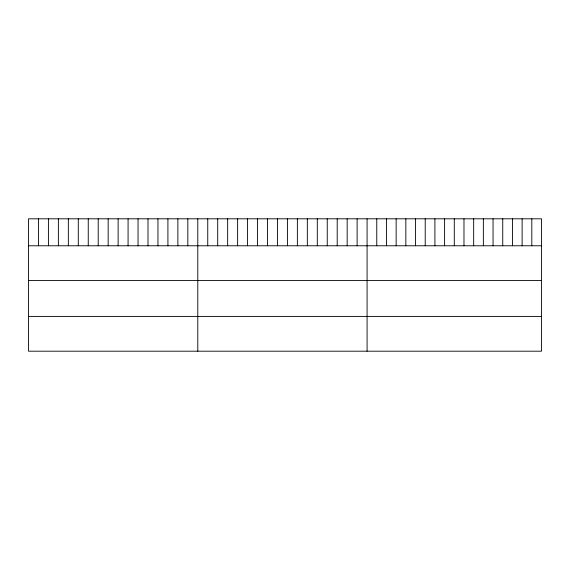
<?xml version="1.0" encoding="UTF-8"?>
<svg xmlns="http://www.w3.org/2000/svg" width="570" height="570" viewBox="0 0 570 570"><rect width="100%" height="100%" fill="white"/><g stroke="black" fill="none" stroke-linecap="round" stroke-linejoin="round"><path stroke-width="0.85" d="M541.5 245.777L541.5 351.191L28.5 351.191L28.5 218.809L541.5 218.809L541.5 245.777L28.5 245.777M28.5 280.561L541.5 280.561M28.5 316.407L541.5 316.407M531.81 218.809L531.81 245.777M522.12 218.809L522.12 245.777M512.43 218.809L512.43 245.777M502.74 218.809L502.74 245.777M493.05 218.809L493.05 245.777M483.36 218.809L483.36 245.777M473.67 218.809L473.67 245.777M463.98 218.809L463.98 245.777M454.29 218.809L454.29 245.777M444.6 218.809L444.6 245.777M434.91 218.809L434.91 245.777M425.22 218.809L425.22 245.777M415.53 218.809L415.53 245.777M405.84 218.809L405.84 245.777M396.15 218.809L396.15 245.777M386.46 218.809L386.46 245.777M376.77 218.809L376.77 245.777M367.08 218.809L367.08 351.191M357.119 218.809L357.119 245.777M347.166 218.809L347.166 245.777M337.205 218.809L337.205 245.777M327.244 218.809L327.244 245.777M317.291 218.809L317.291 245.777M307.33 218.809L307.33 245.777M297.369 218.809L297.369 245.777M287.415 218.809L287.415 245.777M277.455 218.809L277.455 245.777M267.501 218.809L267.501 245.777M257.54 218.809L257.54 245.777M247.58 218.809L247.58 245.777M237.626 218.809L237.626 245.777M227.665 218.809L227.665 245.777M217.704 218.809L217.704 245.777M207.751 218.809L207.751 245.777M197.79 218.809L197.79 351.191M187.829 218.809L187.829 245.777M177.876 218.809L177.876 245.777M167.915 218.809L167.915 245.777M157.954 218.809L157.954 245.777M148.001 218.809L148.001 245.777M138.04 218.809L138.04 245.777M128.079 218.809L128.079 245.777M118.125 218.809L118.125 245.777M108.165 218.809L108.165 245.777M98.211 218.809L98.211 245.777M88.25 218.809L88.25 245.777M78.29 218.809L78.29 245.777M68.336 218.809L68.336 245.777M58.375 218.809L58.375 245.777M48.414 218.809L48.414 245.777M38.461 218.809L38.461 245.777"/></g></svg>
